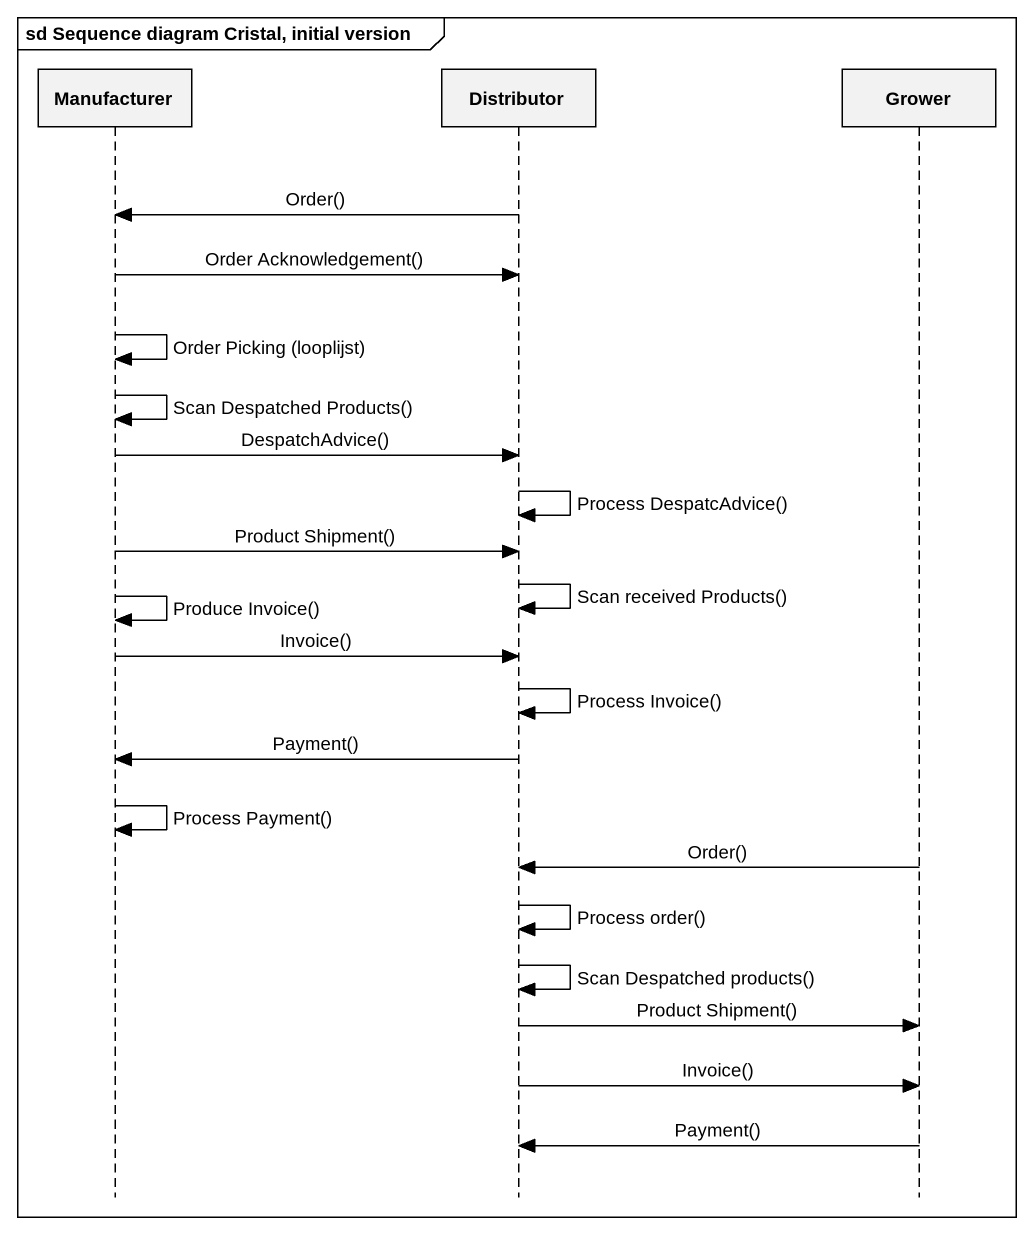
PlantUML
@startuml
mainframe sd Sequence diagram Cristal, initial version
hide footbox
participant Manufacturer
participant Distributor
participant Grower

Distributor -> Manufacturer : Order()
Manufacturer -> Distributor : Order Acknowledgement()
Manufacturer -> Manufacturer : Order Picking (looplijst)
Manufacturer -> Manufacturer : Scan Despatched Products()
Manufacturer -> Distributor : DespatchAdvice()
Distributor -> Distributor : Process DespatcAdvice()
Manufacturer -> Distributor : Product Shipment()
Distributor -> Distributor : Scan received Products()
Manufacturer -> Manufacturer : Produce Invoice()
Manufacturer -> Distributor : Invoice()
Distributor -> Distributor : Process Invoice()
Distributor -> Manufacturer : Payment()
Manufacturer -> Manufacturer : Process Payment()
Grower -> Distributor : Order()
Distributor -> Distributor : Process order()
Distributor -> Distributor : Scan Despatched products()
Distributor -> Grower : Product Shipment()
Distributor -> Grower : Invoice()
Grower -> Distributor : Payment()
@enduml
